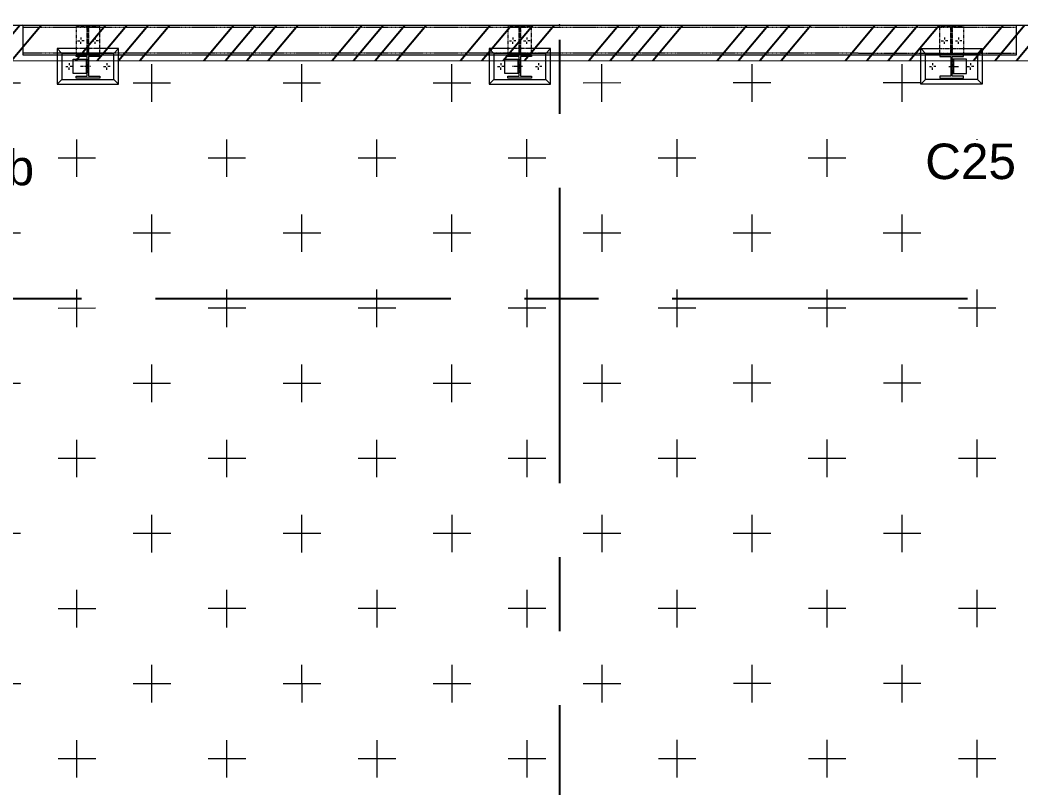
# Model space of a CAD drawing. Header units: millimetres. Extents: x 652937 to 1670132, y 1473552 to 2851037.
# Drawn here: x 777476 to 781712, y 1490583 to 1493830 of the extents above; entities that cross this region are included whole.
import ezdxf
from ezdxf.enums import TextEntityAlignment as Align

# ---------------------------------------------------------------- set-up
doc = ezdxf.new("R2010")
doc.units = ezdxf.units.MM
for name, pattern in [('HIDDEN', [0.375, 0.25, -0.125]), ('TA_GL_005.00000', [13.75, 5, -1.25, 1.25, -1.25, 5]), ('XKITLINE00', [0]), ('XKITLINE02', [4, 2, -2])]:
    doc.linetypes.add(name, pattern=pattern)
for name, color, linetype in [('000 - 0_SYM_DWG_GRID-BUBBLE_MAIN_COLOR_1', 3, 'Continuous'), ('000 - 0_SYM_DWG_GRIDLINE_MAIN_COLOR_251', 251, 'Continuous'), ('DIM', 1, 'Continuous'), ('TEXT', 3, 'Continuous')]:
    doc.layers.add(name, color=color, linetype=linetype)
for name, color, linetype, lineweight in [('A-FLOR-E', 2, 'Continuous', 9), ('A-WALL', 2, 'Continuous', 25), ('Bolt', 7, 'Continuous', 0), ('Part', 2, 'Continuous', 0)]:
    doc.layers.add(name, color=color, linetype=linetype, lineweight=lineweight)
doc.styles.add('Arial', font='arial.ttf')
doc.styles.add('TA', font='', dxfattribs={"height": 4.5})
doc.styles.get('TA').set_extended_font_data('Cordia New')

# ---------------------------------------------------------------- blocks, each defined once
blk = doc.blocks.new('*U9146')
at = {"layer": '000 - 0_SYM_DWG_GRIDLINE_MAIN_COLOR_251', "linetype": 'ByBlock', "ltscale": 5}
blk.add_line((30, 0), (-372.229, 0), dxfattribs=at)
at = {"layer": '000 - 0_SYM_DWG_GRIDLINE_MAIN_COLOR_251', "color": 0}
blk.add_point((0, 0), dxfattribs=at)
at = {"style": 'TA', "flags": 1}
blk.add_attdef('LOCATION', (6, -6), '', height=4.5, rotation=270, dxfattribs=at)
at = {"layer": '000 - 0_SYM_DWG_GRID-BUBBLE_MAIN_COLOR_1', "style": 'Arial'}
blk.add_attdef('GRID-HEAD', text='', height=4, rotation=270, dxfattribs=at).set_placement((56.875, 0), align=Align.MIDDLE_CENTER)
blk = doc.blocks.new('*U9153')
at = {"layer": '000 - 0_SYM_DWG_GRIDLINE_MAIN_COLOR_251', "linetype": 'ByBlock', "ltscale": 5}
blk.add_line((30, 0), (-526.696, 0), dxfattribs=at)
at = {"style": 'TA', "flags": 1}
blk.add_attdef('LOCATION', (6, -6), '', height=4.5, rotation=270, dxfattribs=at)
at = {"layer": '000 - 0_SYM_DWG_GRID-BUBBLE_MAIN_COLOR_1', "style": 'Arial'}
blk.add_attdef('GRID-HEAD', text='', height=4, rotation=270, dxfattribs=at).set_placement((98.128, 0), align=Align.MIDDLE_CENTER)
blk = doc.blocks.new('W-1-PP18-ST_ENT3_REV02_20260413-040446_PP18_ENT_3_Y_DIMS')
at = {"layer": '000 - 0_SYM_DWG_GRIDLINE_MAIN_COLOR_251', "linetype": 'TA_GL_005.00000'}
for name, p, xscale, yscale, zscale, rotation in [('*U9146', (18000, 1155.8), 50.00000000000017, 50.00000000000017, 50.00000000000017, 90), ('*U9153', (-4084.8, 0), 50.00000000000004, 50.00000000000004, 50.00000000000004, 180)]:
    blk.add_blockref(name, p, dxfattribs=dict(at, xscale=xscale, yscale=yscale, zscale=zscale, rotation=rotation))
blk = doc.blocks.new('W-1-PP18-ST_ENT3_REV02_20260413-050421_PP18_ENT3_MAIN_LOPF')
at = {"layer": 'A-FLOR-E'}
h = blk.add_hatch(dxfattribs=at)
h.set_pattern_fill('CROSS', color=250, scale=50, angle=210.769)
h.set_pattern_definition([(90.0083, (9903.9, -26817.58), (-317.546, 317.454), [158.75, -476.25]), (180.0083, (9983.25, -26738.2), (-317.454, -317.546), [158.75, -476.25])])
h.paths.add_polyline_path([(10552.8, -11720.1), (10552.7, -10920), (11302.5, -10919.9), (11302.6, -11720)], flags=16)
h.paths.add_polyline_path([(18712.4, -10369.2), (18712.7, -10275.1), (20062.2, -10275), (20062.2, -7304.8), (20062.2, 1006.5), (8350.2, 1013.8), (8352.6, -15559), (13097.4, -15549.9), (13097.4, -10370)])
at = {"layer": 'TEXT'}
h = blk.add_hatch(dxfattribs=at)
h.set_pattern_fill('ANSI34', color=250, scale=21.831008, angle=305.769)
h.set_pattern_definition([(230.0083, (16484.82, -22407.65), (318.622, -267.277), []), (230.0083, (16387.17, -22416.2), (318.622, -267.277), []), (230.0083, (16289.52, -22424.77), (318.622, -267.277), []), (230.0083, (16191.87, -22433.32), (318.622, -267.277), [])])
h.paths.add_polyline_path([(8351.9, -15550.1), (8350.2, 1004.8), (20060.2, 1006.6), (20061.9, -15548.3)], flags=16)
h.paths.add_polyline_path([(8201.9, -15700.1), (8201.1, 1155.7), (20210.7, 1155.9), (20211.5, -15699.8)])
at = {"layer": 'A-WALL', "color": 2, "lineweight": 13}
for points in [[(15279.9, 1155.9), (15730.1, 1155.9)], [(19934.9, 1155.9), (20209.8, 1155.9), (20209.9, 730)]]:
    blk.add_lwpolyline(points, dxfattribs=at)
at = {"layer": 'A-WALL', "color": 253, "linetype": 'HIDDEN', "lineweight": 13, "ltscale": 8}
blk.add_lwpolyline([(15730.1, 1155.9), (19934.9, 1155.9)], dxfattribs=at)
at = {"layer": 'A-WALL', "color": 2, "lineweight": 13}
blk.add_lwpolyline([(20062.2, 1006.5), (20062.2, -15549.9), (8352.6, -15549.9), (8350.2, 1004.8)], close=True, dxfattribs=at)
at = {"color": 6}
blk.add_blockref('W-1-PP18-ST_ENT3_REV02_20260413-040446_PP18_ENT_3_Y_DIMS', (0, 0), dxfattribs=at)
at = {"layer": 'DIM', "color": 3, "char_height": 150, "attachment_point": 5, "rotation": 0.0083, "style": 'Arial', "bg_fill": 3, "box_fill_scale": 1.1, "bg_fill_color": 256, "bg_fill_true_color": 13158600, "bg_fill_transparency": 0}
for s, insert in [('\\A1;C25b', (15526.8, 552.6)), ('\\A1;C25', (19740.6, 578.6))]:
    blk.add_mtext(s, dxfattribs=dict(at, insert=insert))
blk = doc.blocks.new('W-1-PP18-ST_ENT3_REV02_20260713-0235514')
at = {"layer": 'Bolt', "color": 11, "linetype": 'XKITLINE00', "lineweight": 0}
for p, q in [((15974.9, 1103.9), (15974.9, 1094.5)), ((15974.9, 1103.9), (15974.9, 1094.5)), ((16034.9, 1103.9), (16034.9, 1094.5)), ((16034.9, 1103.9), (16034.9, 1094.5)), ((17802.5, 1103.9), (17802.5, 1094.5)), ((17802.5, 1103.9), (17802.5, 1094.5)), ((17862.5, 1103.9), (17862.5, 1094.5)), ((17862.5, 1103.9), (17862.5, 1094.5)), ((19630, 1103.9), (19630, 1094.5)), ((19630, 1103.9), (19630, 1094.5)), ((19690, 1103.9), (19690, 1094.5)), ((19690, 1103.9), (19690, 1094.5)), ((15960.9, 1089.9), (15970.2, 1089.9)), ((15960.9, 1089.9), (15970.2, 1089.9)), ((15974.9, 1075.9), (15974.9, 1085.2)), ((15974.9, 1075.9), (15974.9, 1085.2)), ((15988.9, 1089.9), (15979.6, 1089.9)), ((15988.9, 1089.9), (15979.6, 1089.9)), ((16020.9, 1089.9), (16030.2, 1089.9)), ((16020.9, 1089.9), (16030.2, 1089.9)), ((16034.9, 1075.9), (16034.9, 1085.2)), ((16034.9, 1075.9), (16034.9, 1085.2)), ((16048.9, 1089.9), (16039.6, 1089.9)), ((16048.9, 1089.9), (16039.6, 1089.9)), ((17788.5, 1089.9), (17797.8, 1089.9)), ((17788.5, 1089.9), (17797.8, 1089.9)), ((17802.5, 1075.9), (17802.5, 1085.2)), ((17802.5, 1075.9), (17802.5, 1085.2)), ((17816.5, 1089.9), (17807.2, 1089.9)), ((17816.5, 1089.9), (17807.2, 1089.9)), ((17848.5, 1089.9), (17857.8, 1089.9)), ((17848.5, 1089.9), (17857.8, 1089.9)), ((17862.5, 1075.9), (17862.5, 1085.2)), ((17862.5, 1075.9), (17862.5, 1085.2)), ((17876.5, 1089.9), (17867.2, 1089.9)), ((17876.5, 1089.9), (17867.2, 1089.9)), ((19616, 1089.9), (19625.3, 1089.9)), ((19616, 1089.9), (19625.3, 1089.9)), ((19630, 1075.9), (19630, 1085.2)), ((19630, 1075.9), (19630, 1085.2)), ((19644, 1089.9), (19634.7, 1089.9)), ((19644, 1089.9), (19634.7, 1089.9)), ((19676, 1089.9), (19685.3, 1089.9)), ((19676, 1089.9), (19685.3, 1089.9)), ((19690, 1075.9), (19690, 1085.2)), ((19690, 1075.9), (19690, 1085.2)), ((19704, 1089.9), (19694.7, 1089.9)), ((19704, 1089.9), (19694.7, 1089.9)), ((15910.9, 981.3), (15920.2, 981.3)), ((15924.9, 995.3), (15924.9, 985.9)), ((15924.9, 967.3), (15924.9, 976.6)), ((15938.9, 981.3), (15929.6, 981.3)), ((16070.9, 981.3), (16080.2, 981.3)), ((16084.9, 995.3), (16084.9, 985.9)), ((16084.9, 967.3), (16084.9, 976.6)), ((16098.9, 981.3), (16089.6, 981.3)), ((17738.5, 981.3), (17747.8, 981.3)), ((17752.5, 995.3), (17752.5, 985.9)), ((17752.5, 967.3), (17752.5, 976.6)), ((17766.5, 981.3), (17757.2, 981.3)), ((17898.5, 981.3), (17907.8, 981.3)), ((17912.5, 995.3), (17912.5, 985.9)), ((17912.5, 967.3), (17912.5, 976.6)), ((17926.5, 981.3), (17917.2, 981.3)), ((19566, 981.3), (19575.3, 981.3)), ((19580, 995.3), (19580, 985.9)), ((19580, 967.3), (19580, 976.6)), ((19594, 981.3), (19584.7, 981.3)), ((19726, 981.3), (19735.3, 981.3)), ((19740, 995.3), (19740, 985.9)), ((19740, 967.3), (19740, 976.6)), ((19754, 981.3), (19744.7, 981.3))]:
    blk.add_line(p, q, dxfattribs=at)
at = {"layer": 'Bolt', "color": 11, "linetype": 'XKITLINE02', "lineweight": 0}
for p, q in [((16015.8, 981.3), (15972.9, 981.3)), ((16001.9, 1000.8), (15996.9, 1000.8)), ((16007.9, 988.3), (16001.9, 988.3)), ((17843.4, 981.3), (17800.5, 981.3)), ((17829.5, 1000.8), (17824.5, 1000.8)), ((17835.5, 988.3), (17829.5, 988.3)), ((19649.1, 981.3), (19692, 981.3)), ((19657, 988.3), (19663, 988.3)), ((19663, 1000.8), (19668, 1000.8)), ((16001.9, 961.8), (15996.9, 961.8)), ((16007.9, 974.3), (16001.9, 974.3)), ((17829.5, 961.8), (17824.5, 961.8)), ((17835.5, 974.3), (17829.5, 974.3)), ((19657, 974.3), (19663, 974.3)), ((19663, 961.8), (19668, 961.8))]:
    blk.add_line(p, q, dxfattribs=at)
at = {"layer": 'Part', "color": 251, "linetype": 'HIDDEN', "lineweight": 0, "ltscale": 5}
for p, q in [((15730, 1147), (19935, 1146.8)), ((15730, 1038), (19935, 1037.8))]:
    blk.add_line(p, q, dxfattribs=at)
at = {"layer": 'Part', "color": 2, "linetype": 'XKITLINE02', "lineweight": 0}
for p, q in [((16001.9, 1149.9), (16001.9, 1036.3)), ((16001.9, 1036.3), (16001.9, 1149.9)), ((16007.9, 1149.9), (16007.9, 1036.3)), ((16007.9, 1036.3), (16007.9, 1149.9)), ((17829.5, 1149.9), (17829.5, 1036.3)), ((17829.5, 1036.3), (17829.5, 1149.9)), ((17835.5, 1149.9), (17835.5, 1036.3)), ((17835.5, 1036.3), (17835.5, 1149.9)), ((19657, 1149.9), (19657, 1036.3)), ((19657, 1036.3), (19657, 1149.9)), ((19663, 1149.9), (19663, 1036.3)), ((19663, 1036.3), (19663, 1149.9))]:
    blk.add_line(p, q, dxfattribs=at)
at = {"layer": 'Part', "color": 11, "linetype": 'XKITLINE02', "lineweight": 0}
for p, q in [((16001.9, 1059.9), (16007.9, 1059.9)), ((17829.5, 1059.9), (17835.5, 1059.9)), ((19663, 1059.9), (19657, 1059.9)), ((16001.9, 1011.3), (16001.9, 951.3)), ((17829.5, 1011.3), (17829.5, 951.3)), ((19663, 1011.3), (19663, 951.3))]:
    blk.add_line(p, q, dxfattribs=at)
at = {"layer": 'Part', "color": 2, "lineweight": 0}
for p, q in [((15874.9, 1056.3), (15894.9, 1036.3)), ((16114.9, 1036.3), (16134.9, 1056.3)), ((17702.5, 1056.3), (17722.5, 1036.3)), ((17942.5, 1036.3), (17962.5, 1056.3)), ((19550, 1036.3), (19530, 1056.3)), ((19790, 1056.3), (19770, 1036.3)), ((15996.9, 1011.3), (15996.9, 951.3)), ((17824.5, 1011.3), (17824.5, 951.3)), ((19668, 1011.3), (19668, 951.3)), ((15894.9, 926.3), (15874.9, 906.3)), ((16134.9, 906.3), (16114.9, 926.3)), ((17722.5, 926.3), (17702.5, 906.3)), ((17962.5, 906.3), (17942.5, 926.3)), ((19530, 906.3), (19550, 926.3)), ((19770, 926.3), (19790, 906.3))]:
    blk.add_line(p, q, dxfattribs=at)
at = {"layer": 'Part', "color": 4, "lineweight": 0}
blk.add_lwpolyline([(19935, 1154.8), (15730, 1155), (15730, 1030), (19935, 1029.8)], close=True, dxfattribs=at)
at = {"layer": 'Part', "color": 2, "linetype": 'XKITLINE02', "lineweight": 0}
for points in [[(16054.9, 1036.3), (16054.9, 1149.9), (15954.9, 1149.9), (15954.9, 1036.3)], [(17882.5, 1036.3), (17882.5, 1149.9), (17782.5, 1149.9), (17782.5, 1036.3)], [(19610, 1036.3), (19610, 1149.9), (19710, 1149.9), (19710, 1036.3)]]:
    blk.add_lwpolyline(points, dxfattribs=at)
at = {"layer": 'Part', "color": 2, "lineweight": 0}
for points in [[(15954.9, 1056.3), (15874.9, 1056.3), (15874.9, 906.3), (16134.9, 906.3), (16134.9, 1056.3), (16054.9, 1056.3)], [(17782.5, 1056.3), (17702.5, 1056.3), (17702.5, 906.3), (17962.5, 906.3), (17962.5, 1056.3), (17882.5, 1056.3)], [(19710, 1056.3), (19790, 1056.3), (19790, 906.3), (19530, 906.3), (19530, 1056.3), (19610, 1056.3)], [(16001.9, 951.3), (15941.9, 951.3), (15941.9, 1011.3), (16001.9, 1011.3)], [(17829.5, 951.3), (17769.5, 951.3), (17769.5, 1011.3), (17829.5, 1011.3)], [(19663, 951.3), (19723, 951.3), (19723, 1011.3), (19663, 1011.3)]]:
    blk.add_lwpolyline(points, dxfattribs=at)
for points in [[(16114.9, 1036.3), (15894.9, 1036.3), (15894.9, 926.3), (16114.9, 926.3)], [(15954.9, 939.3), (16001.9, 939.3), (16001.9, 1023.3), (15954.9, 1023.3), (15954.9, 1031.3), (16054.9, 1031.3), (16054.9, 1023.3), (16007.9, 1023.3), (16007.9, 939.3), (16054.9, 939.3), (16054.9, 931.3), (15954.9, 931.3)], [(17942.5, 1036.3), (17722.5, 1036.3), (17722.5, 926.3), (17942.5, 926.3)], [(17782.5, 939.3), (17829.5, 939.3), (17829.5, 1023.3), (17782.5, 1023.3), (17782.5, 1031.3), (17882.5, 1031.3), (17882.5, 1023.3), (17835.5, 1023.3), (17835.5, 939.3), (17882.5, 939.3), (17882.5, 931.3), (17782.5, 931.3)], [(19550, 1036.3), (19770, 1036.3), (19770, 926.3), (19550, 926.3)], [(19710, 939.3), (19663, 939.3), (19663, 1023.3), (19710, 1023.3), (19710, 1031.3), (19610, 1031.3), (19610, 1023.3), (19657, 1023.3), (19657, 939.3), (19610, 939.3), (19610, 931.3), (19710, 931.3)]]:
    blk.add_lwpolyline(points, close=True, dxfattribs=at)
at = {"layer": 'Part', "color": 2, "linetype": 'HIDDEN', "lineweight": 0}
for points in [[(16054.9, 1056.3), (15954.9, 1056.3)], [(17882.5, 1056.3), (17782.5, 1056.3)], [(19610, 1056.3), (19710, 1056.3)]]:
    blk.add_lwpolyline(points, dxfattribs=at)

msp = doc.modelspace()

# ---------------------------------------------------------------- block references
msp.add_blockref('W-1-PP18-ST_ENT3_REV02_20260413-050421_PP18_ENT3_MAIN_LOPF', (761758.4716, 1492652.7123))

# ---------------------------------------------------------------- next in the draw order: block references
msp.add_blockref('W-1-PP18-ST_ENT3_REV02_20260713-0235514', (761758.4716, 1492652.7123))

doc.saveas('drawing.dxf')
